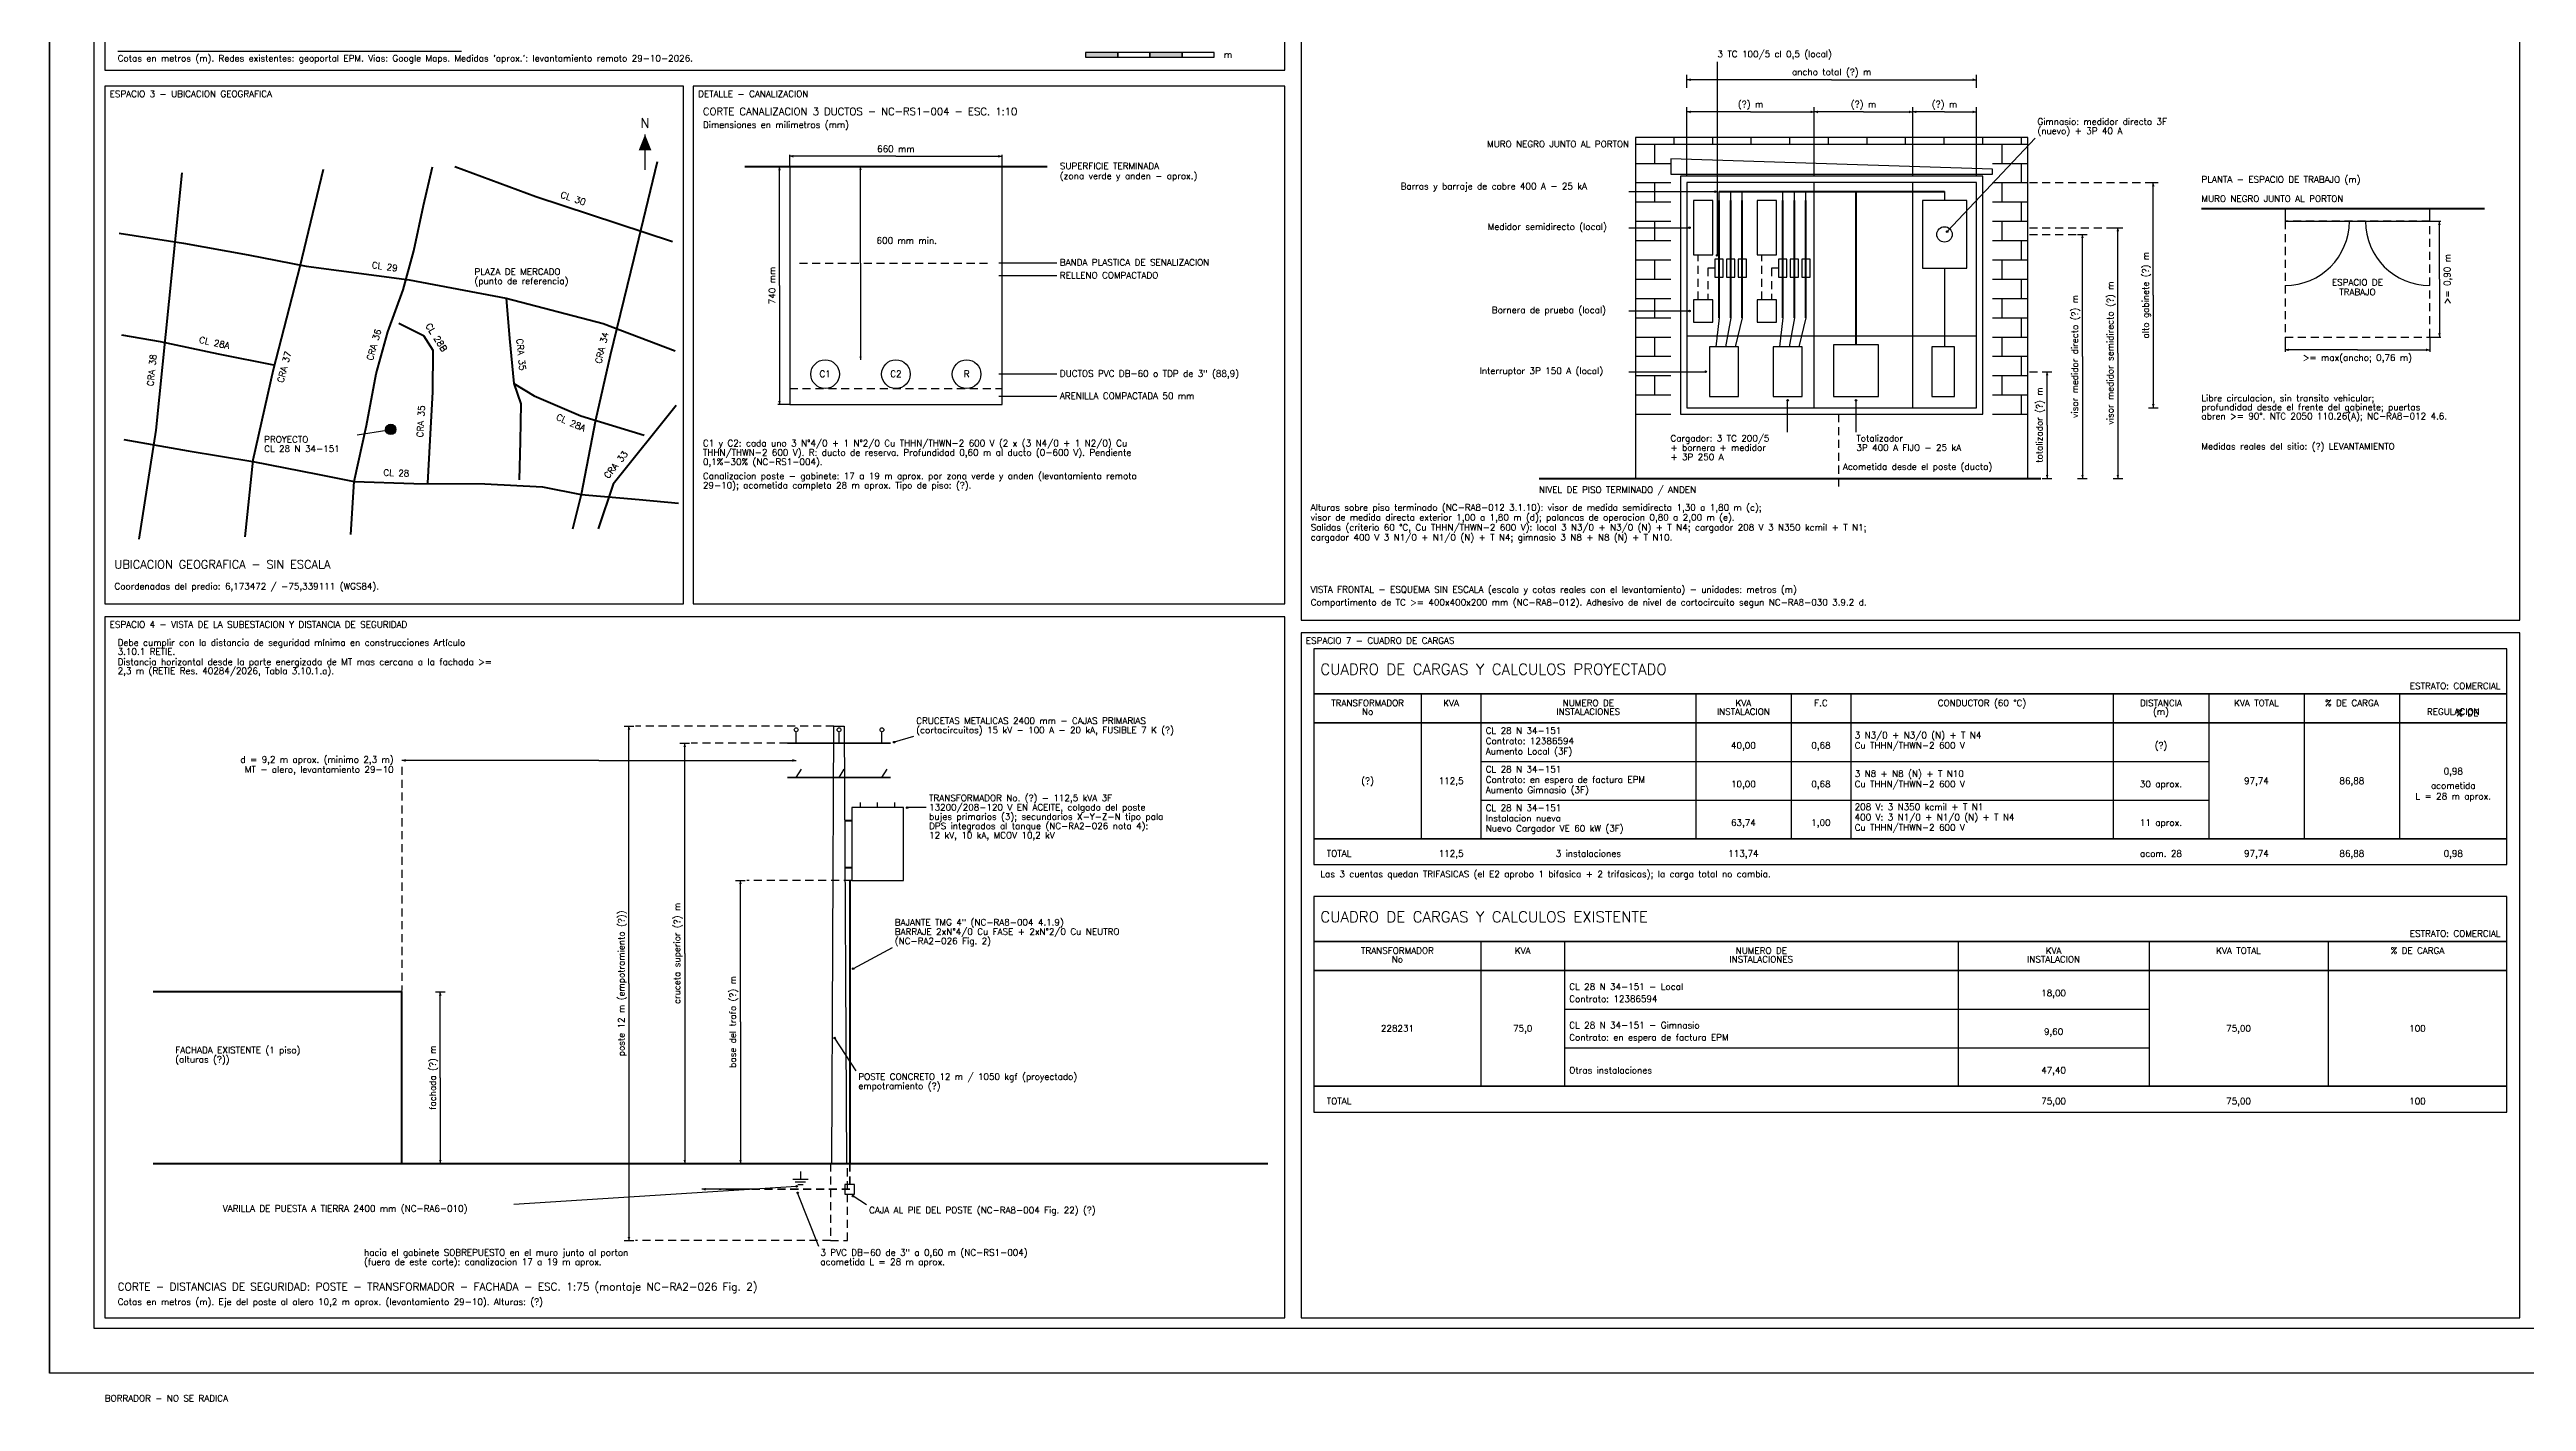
# Paper-space layout 'PLANO 01 DE 01' of a CAD drawing. Header units: millimetres. Extents: x 8 to 1180, y 4 to 828.
# Drawn here: x 8 to 778, y 4 to 424 of the extents above; entities that cross this region are included whole.
import ezdxf
from ezdxf.enums import TextEntityAlignment as Align

# ---------------------------------------------------------------- set-up
doc = ezdxf.new("R2010")
doc.units = ezdxf.units.MM
doc.linetypes.add('TRAZOS', pattern=[4, 2.5, -1.5])
doc.styles.add('E2', font='romans.shx')

psp = doc.layouts.new('PLANO 01 DE 01')

# ---------------------------------------------------------------- hatches: boundary and pattern name
for color, points in [(7, [(330, 422), (340, 422), (340, 423.5), (330, 423.5)]), (7, [(350, 422), (360, 422), (360, 423.5), (350, 423.5)]), (8, [(517, 415), (518.13, 414.59), (518.13, 415.41)]), (8, [(607, 415), (605.87, 415.41), (605.87, 414.59)]), (8, [(517, 405), (518.13, 404.59), (518.13, 405.41)]), (8, [(556.6, 405), (555.47, 405.41), (555.47, 404.59)]), (8, [(556.6, 405), (557.73, 404.59), (557.73, 405.41)]), (8, [(587.2, 405), (586.07, 405.41), (586.07, 404.59)]), (8, [(587.2, 405), (588.33, 404.59), (588.33, 405.41)]), (8, [(607, 405), (605.87, 405.41), (605.87, 404.59)]), (7, [(193, 398), (191, 393), (195, 393)]), (7, [(234.8, 388), (234.39, 386.87), (235.21, 386.87)]), (7, [(238, 391.2), (239.13, 390.79), (239.13, 391.61)]), (7, [(260, 388), (259.62, 386.97), (260.38, 386.97)]), (7, [(304, 391.2), (302.87, 391.61), (302.87, 390.79)]), (7, [(662, 383), (661.59, 381.87), (662.41, 381.87)]), (7, [(751, 371), (750.59, 369.87), (751.41, 369.87)]), (7, [(640, 366.9), (639.59, 365.77), (640.41, 365.77)]), (7, [(651, 369), (650.59, 367.87), (651.41, 367.87)]), (7, [(703, 331), (704.13, 330.59), (704.13, 331.41)]), (7, [(748, 331), (746.87, 331.41), (746.87, 330.59)]), (7, [(751, 335), (751.41, 336.13), (750.59, 336.13)]), (7, [(260, 327.89), (260.38, 328.92), (259.62, 328.92)]), (7, [(629, 324.2), (628.59, 323.07), (629.41, 323.07)]), (7, [(234.8, 314), (235.21, 315.13), (234.39, 315.13)]), (7, [(662, 313), (662.41, 314.13), (661.59, 314.13)]), (7, [(629, 291), (629.41, 292.13), (628.59, 292.13)]), (7, [(640, 291), (640.41, 292.13), (639.59, 292.13)]), (7, [(651, 291), (651.41, 292.13), (650.59, 292.13)]), (7, [(188, 214), (187.59, 212.87), (188.41, 212.87)]), (7, [(205.33, 208.67), (204.92, 207.54), (205.74, 207.54)]), (1, [(117.33, 203.33), (118.55, 202.89), (118.55, 203.78)]), (1, [(240, 203.33), (238.78, 203.78), (238.78, 202.89)]), (7, [(222.67, 166), (222.26, 164.87), (223.08, 164.87)]), (7, [(129.33, 131.33), (128.92, 130.21), (129.74, 130.21)]), (7, [(129.33, 78), (129.74, 79.13), (128.92, 79.13)]), (7, [(205.33, 78), (205.74, 79.13), (204.92, 79.13)]), (7, [(222.67, 78), (223.08, 79.13), (222.26, 79.13)]), (5, [(210.67, 70), (211.89, 69.55), (211.89, 70.45)]), (7, [(188, 54), (188.41, 55.13), (187.59, 55.13)])]:
    psp.add_hatch(color=color).paths.add_polyline_path(points)
h = psp.add_hatch(color=8)
edge = h.paths.add_edge_path()
edge.add_arc((525.8, 380.2), 0.25, 0, 360)
h = psp.add_hatch(color=8)
edge = h.paths.add_edge_path()
edge.add_arc((517.8, 369), 0.25, 0, 360)
h = psp.add_hatch(color=8)
edge = h.paths.add_edge_path()
edge.add_arc((597.92, 367.77), 0.25, 0, 360)
h = psp.add_hatch(color=8)
edge = h.paths.add_edge_path()
edge.add_arc((526.4, 360.4), 0.25, 0, 360)
h = psp.add_hatch(color=8)
edge = h.paths.add_edge_path()
edge.add_arc((517.8, 343.1), 0.25, 0, 360)
h = psp.add_hatch(color=8)
edge = h.paths.add_edge_path()
edge.add_arc((522.8, 324.2), 0.25, 0, 360)
h = psp.add_hatch(color=8)
edge = h.paths.add_edge_path()
edge.add_arc((548.3, 315.3), 0.25, 0, 360)
h = psp.add_hatch(color=8)
edge = h.paths.add_edge_path()
edge.add_arc((569.6, 315.3), 0.25, 0, 360)
h = psp.add_hatch(color=1)
edge = h.paths.add_edge_path()
edge.add_arc((113.91, 306.27), 1.6, 0, 360)
h = psp.add_hatch(color=1)
edge = h.paths.add_edge_path()
edge.add_arc((112.72, 306.07), 0.25, 0, 360)
h = psp.add_hatch(color=8)
edge = h.paths.add_edge_path()
edge.add_arc((270.48, 209.01), 0.25, 0, 360)
h = psp.add_hatch(color=8)
edge = h.paths.add_edge_path()
edge.add_arc((274.53, 188.67), 0.25, 0, 360)
h = psp.add_hatch(color=8)
edge = h.paths.add_edge_path()
edge.add_arc((257.72, 138.57), 0.25, 0, 360)
h = psp.add_hatch(color=8)
edge = h.paths.add_edge_path()
edge.add_arc((251.99, 117), 0.25, 0, 360)
h = psp.add_hatch(color=8)
edge = h.paths.add_edge_path()
edge.add_arc((240.14, 70.92), 0.25, 0, 360)
h = psp.add_hatch(color=8)
edge = h.paths.add_edge_path()
edge.add_arc((240.44, 68.88), 0.25, 0, 360)
h = psp.add_hatch(color=8)
edge = h.paths.add_edge_path()
edge.add_arc((257.67, 67.85), 0.25, 0, 360)

# ---------------------------------------------------------------- linework, layer by layer
at = {"color": 7}
for points in [[(7.81, 827.52), (7.81, 12.77), (7.81, 827.52), (1179.62, 827.52), (1179.62, 12.77), (7.81, 12.77)], [(29, 423.9), (135.93, 423.9)], [(193, 387), (193, 398)], [(238, 388), (234.32, 388)], [(234.8, 351), (234.8, 388)], [(238, 388), (238, 391.68)], [(271, 391.2), (238, 391.2)], [(238, 388), (238, 314), (304, 314), (304, 388)], [(260, 357.94), (260, 388)], [(271, 391.2), (304, 391.2)], [(304, 388), (304, 391.68)], [(660.5, 383), (663.5, 383)], [(662, 348), (662, 383)], [(748, 371), (751.45, 371)], [(751, 353), (751, 371)], [(638.5, 366.9), (641.5, 366.9)], [(640, 328.95), (640, 366.9)], [(649.5, 369), (652.5, 369)], [(651, 330), (651, 369)], [(260, 357.94), (260, 327.89)], [(234.8, 351), (234.8, 314)], [(662, 348), (662, 313)], [(751, 353), (751, 335)], [(703, 335), (703, 330.4)], [(748, 335), (748, 330.4)], [(748, 335), (751.45, 335)], [(627.5, 324.2), (630.5, 324.2)], [(629, 307.6), (629, 324.2)], [(640, 328.95), (640, 291)], [(651, 330), (651, 291)], [(725.5, 331), (703, 331)], [(725.5, 331), (748, 331)], [(238, 314), (234.32, 314)], [(660.5, 313), (663.5, 313)], [(629, 307.6), (629, 291)], [(627.5, 291), (630.5, 291)], [(638.5, 291), (641.5, 291)], [(649.5, 291), (652.5, 291)], [(434.39, 224), (434.39, 215)], [(452.94, 224), (452.94, 215)], [(519.72, 224), (519.72, 215)], [(549.4, 224), (549.4, 215)], [(567.95, 224), (567.95, 215)], [(649.57, 224), (649.57, 215)], [(679.25, 224), (679.25, 215)], [(708.93, 224), (708.93, 215)], [(738.61, 224), (738.61, 215)], [(186.5, 214), (189.5, 214)], [(188, 134), (188, 214)], [(203.83, 208.67), (206.83, 208.67)], [(205.33, 143.33), (205.33, 208.67)], [(240, 208.67), (240, 212.17)], [(251.07, 78), (251.73, 214), (254.93, 214), (255.6, 78)], [(253.33, 208.67), (253.33, 212.17)], [(266.67, 208.67), (266.67, 212.17)], [(434.39, 215), (434.39, 179)], [(452.94, 215), (452.94, 179)], [(519.72, 215), (519.72, 179)], [(549.4, 215), (549.4, 179)], [(567.95, 215), (567.95, 179)], [(649.57, 215), (649.57, 179)], [(679.25, 215), (679.25, 179)], [(708.93, 215), (708.93, 179)], [(738.61, 215), (738.61, 179)], [(452.94, 203), (679.25, 203)], [(452.94, 191), (679.25, 191)], [(221.17, 166), (224.17, 166)], [(222.67, 122), (222.67, 166)], [(452.94, 147), (452.94, 138)], [(478.91, 147), (478.91, 138)], [(601.34, 147), (601.34, 138)], [(660.7, 147), (660.7, 138)], [(716.35, 147), (716.35, 138)], [(205.33, 143.33), (205.33, 78)], [(127.83, 131.33), (130.83, 131.33)], [(129.33, 104.67), (129.33, 131.33)], [(188, 134), (188, 54)], [(452.94, 138), (452.94, 102)], [(478.91, 138), (478.91, 102)], [(601.34, 138), (601.34, 102)], [(660.7, 138), (660.7, 102)], [(716.35, 138), (716.35, 102)], [(478.91, 126), (660.7, 126)], [(222.67, 122), (222.67, 78)], [(478.91, 114), (660.7, 114)], [(129.33, 104.67), (129.33, 78)], [(127.83, 78), (130.83, 78)], [(203.83, 78), (206.83, 78)], [(221.17, 78), (224.17, 78)], [(238.93, 73.1), (243.73, 73.1)], [(239.73, 72.3), (242.93, 72.3)], [(240.53, 71.5), (242.13, 71.5)], [(241.33, 75.5), (241.33, 73.1)], [(186.5, 54), (189.5, 54)]]:
    psp.add_lwpolyline(points, dxfattribs=at)
for points in [[(21.72, 816.19), (1165.71, 816.19), (1165.71, 26.66), (21.72, 26.66)], [(25, 418), (392, 418), (392, 812), (25, 812)], [(397, 247), (776, 247), (776, 454), (397, 454)], [(330, 422), (340, 422), (340, 423.5), (330, 423.5)], [(340, 422), (350, 422), (350, 423.5), (340, 423.5)], [(350, 422), (360, 422), (360, 423.5), (350, 423.5)], [(360, 422), (370, 422), (370, 423.5), (360, 423.5)], [(25, 252), (205, 252), (205, 413), (25, 413)], [(208, 252), (392, 252), (392, 413), (208, 413)], [(25, 30), (392, 30), (392, 248), (25, 248)], [(397, 30), (776, 30), (776, 243), (397, 243)], [(401, 224), (772, 224), (772, 238), (401, 238)], [(401, 215), (772, 215), (772, 224), (401, 224)], [(401, 179), (772, 179), (772, 215), (401, 215)], [(401, 171), (772, 171), (772, 179), (401, 179)], [(401, 147), (772, 147), (772, 161), (401, 161)], [(401, 138), (772, 138), (772, 147), (401, 147)], [(401, 102), (772, 102), (772, 138), (401, 138)], [(401, 94), (772, 94), (772, 102), (401, 102)]]:
    psp.add_lwpolyline(points, close=True, dxfattribs=at)
at = {"color": 8}
for points in [[(517, 412.5), (517, 416.5)], [(526.4, 420.6), (526.4, 360.4)], [(607, 412.5), (607, 416.5)], [(562, 415), (517, 415)], [(562, 415), (607, 415)], [(517, 385), (517, 406.5)], [(536.8, 405), (517, 405)], [(536.8, 405), (556.6, 405)], [(556.6, 385), (556.6, 406.5)], [(571.9, 405), (556.6, 405)], [(571.9, 405), (587.2, 405)], [(587.2, 385), (587.2, 406.5)], [(597.1, 405), (587.2, 405)], [(597.1, 405), (607, 405)], [(607, 385), (607, 406.5)], [(501, 395), (623, 395)], [(507, 389), (507, 395)], [(513, 395), (513, 397)], [(525, 395), (525, 397)], [(537, 395), (537, 397)], [(549, 395), (549, 397)], [(561, 395), (561, 397)], [(573, 395), (573, 397)], [(585, 395), (585, 397)], [(597, 395), (597, 397)], [(625.29, 396.86), (597.92, 367.77)], [(609, 395), (609, 397)], [(615, 389), (615, 395)], [(621, 395), (621, 397)], [(501, 389), (512, 389)], [(612, 389), (623, 389)], [(621, 383), (621, 389)], [(498.9, 380.2), (525.8, 380.2)], [(501, 383), (512, 383)], [(507, 377), (507, 383)], [(612, 383), (623, 383)], [(615, 377), (615, 383)], [(501, 377), (512, 377)], [(501, 371), (512, 371)], [(507, 365), (507, 371)], [(612, 377), (623, 377)], [(612, 371), (623, 371)], [(615, 365), (615, 371)], [(621, 371), (621, 377)], [(498.9, 369), (517.8, 369)], [(501, 365), (512, 365)], [(612, 365), (623, 365)], [(621, 359), (621, 365)], [(321, 358), (303, 358)], [(501, 359), (512, 359)], [(507, 353), (507, 359)], [(612, 359), (623, 359)], [(615, 353), (615, 359)], [(321, 354), (303, 354)], [(501, 353), (512, 353)], [(501, 347), (512, 347)], [(507, 341), (507, 347)], [(612, 353), (623, 353)], [(612, 347), (623, 347)], [(615, 341), (615, 347)], [(621, 347), (621, 353)], [(498.9, 343.1), (517.8, 343.1)], [(501, 341), (512, 341)], [(612, 341), (623, 341)], [(621, 335), (621, 341)], [(501, 335), (512, 335)], [(507, 329), (507, 335)], [(612, 335), (623, 335)], [(615, 329), (615, 335)], [(498.9, 324.2), (522.8, 324.2)], [(501, 329), (512, 329)], [(612, 329), (623, 329)], [(621, 323), (621, 329)], [(321, 323.44), (303, 323.44)], [(321, 316.5), (303, 316.5)], [(501, 323), (512, 323)], [(501, 317), (512, 317)], [(507, 317), (507, 323)], [(612, 323), (623, 323)], [(612, 317), (623, 317)], [(615, 317), (615, 323)], [(621, 311), (621, 317)], [(501, 311), (512, 311)], [(548.3, 305.4), (548.3, 315.3)], [(569.6, 305.4), (569.6, 315.3)], [(612, 311), (623, 311)], [(276.46, 210.79), (270.48, 209.01)], [(280.43, 188.67), (274.53, 188.67)], [(269.84, 145.11), (257.72, 138.57)], [(258.7, 106.8), (251.99, 117)], [(152.23, 65.34), (240.14, 70.92)], [(247, 52.19), (240.44, 68.88)], [(261.86, 65.13), (257.67, 67.85)]]:
    psp.add_lwpolyline(points, dxfattribs=at)
for points in [[(501, 291), (623, 291), (623, 397), (501, 397)], [(512, 385.6), (612, 385.6), (612, 387.2), (512, 390.4)]]:
    psp.add_lwpolyline(points, close=True, dxfattribs=at)
at = {"color": 8, "lineweight": 50}
for points in [[(48.97, 386.1), (44.9, 346.04), (40.83, 305.98), (35.62, 272.09)], [(92.91, 387.12), (85.61, 356.97), (77.36, 324.81), (71.02, 296.69), (68.58, 272.85)], [(101.53, 273.62), (102.55, 290.03), (106.34, 307.5), (109.37, 323.55), (113.06, 336.63), (117.75, 349.72), (121.07, 361.79), (124.14, 375.85), (126.86, 387.9)], [(133.85, 388.06), (159.05, 378.65), (201.53, 364.65)], [(196.76, 389.52), (189.46, 359.38), (182.17, 329.23), (177.64, 309.15), (173.18, 286.06), (170.43, 275.21)], [(29.43, 367.26), (49.48, 364.13), (69.54, 360.6), (87.61, 357.02), (119.68, 352.77), (149.78, 347.07), (179.94, 339.17), (202.32, 330.7)], [(149.78, 347.07), (150.87, 334.5), (152.2, 320.55)], [(116.39, 339.3), (124.08, 335.48), (126.98, 330.95)], [(30.15, 335.71), (42.19, 333.59), (60.26, 329.81), (77.93, 326.22)], [(126.98, 330.95), (126.88, 317.96), (126.03, 302.96), (125.34, 289.55)], [(152.2, 320.55), (158.48, 316.7), (173.01, 310.44), (192.73, 304.5)], [(152.2, 320.55), (154.34, 314.2), (154.21, 302.61), (153.89, 290.61)], [(202.71, 313.72), (183.09, 289.29), (178.42, 275.4)], [(30.91, 303.16), (50.97, 299.62), (71.03, 296.29), (91.1, 292.36), (102.55, 290.03), (121.14, 289.46), (143.13, 289.37), (161.13, 288.38), (173.18, 286.06), (191.2, 284.48), (203.41, 283.37)]]:
    psp.add_lwpolyline(points, dxfattribs=at)
at = {"color": 7, "lineweight": 50}
for points in [[(224, 388), (318, 388)], [(471, 291), (627, 291)], [(117.33, 78), (117.33, 131.33), (40, 131.33)], [(40, 78), (386.67, 78)]]:
    psp.add_lwpolyline(points, dxfattribs=at)
at = {"color": 5}
for points in [[(515, 311), (609, 311), (609, 385), (515, 385)], [(517, 313), (607, 313), (607, 383), (517, 383)], [(519, 360.6), (525, 360.6), (525, 377.4), (519, 377.4)], [(538.8, 360.6), (544.8, 360.6), (544.8, 377.4), (538.8, 377.4)], [(590.2, 356.4), (604, 356.4), (604, 377.4), (590.2, 377.4)], [(703, 371), (748, 371), (748, 375), (703, 375)], [(525.7, 353.6), (528.3, 353.6), (528.3, 359.2), (525.7, 359.2)], [(529.3, 353.6), (531.9, 353.6), (531.9, 359.2), (529.3, 359.2)], [(532.9, 353.6), (535.5, 353.6), (535.5, 359.2), (532.9, 359.2)], [(545.5, 353.6), (548.1, 353.6), (548.1, 359.2), (545.5, 359.2)], [(549.1, 353.6), (551.7, 353.6), (551.7, 359.2), (549.1, 359.2)], [(552.7, 353.6), (555.3, 353.6), (555.3, 359.2), (552.7, 359.2)], [(519, 339.6), (525, 339.6), (525, 346.6), (519, 346.6)], [(538.8, 339.6), (544.8, 339.6), (544.8, 346.6), (538.8, 346.6)], [(524, 316.5), (533, 316.5), (533, 331.9), (524, 331.9)], [(543.8, 316.5), (552.8, 316.5), (552.8, 331.9), (543.8, 331.9)], [(562.6, 316.5), (576.6, 316.5), (576.6, 332.6), (562.6, 332.6)], [(593.2, 316.5), (600.2, 316.5), (600.2, 331.9), (593.2, 331.9)], [(257.33, 166), (273.33, 166), (273.33, 188.67), (257.33, 188.67)], [(255.17, 68.5), (258.17, 68.5), (258.17, 71.5), (255.17, 71.5)]]:
    psp.add_lwpolyline(points, close=True, dxfattribs=at)
for points in [[(527, 377.4), (527, 380.2)], [(530.6, 377.4), (530.6, 380.2)], [(534.2, 377.4), (534.2, 380.2)], [(546.8, 377.4), (546.8, 380.2)], [(550.4, 377.4), (550.4, 380.2)], [(554, 377.4), (554, 380.2)], [(556.6, 313), (556.6, 383)], [(587.2, 313), (587.2, 383)], [(597.1, 380.2), (597.1, 377.4)], [(597.1, 356.4), (597.1, 331.9)], [(527, 341), (526, 331.9)], [(530.6, 341), (529, 331.9)], [(534.2, 341), (532, 331.9)], [(546.8, 341), (545.8, 331.9)], [(550.4, 341), (548.8, 331.9)], [(554, 341), (551.8, 331.9)], [(517, 335.4), (607, 335.4)], [(260, 188.67), (260, 190.27)], [(265.33, 188.67), (265.33, 190.27)], [(270.67, 188.67), (270.67, 190.27)], [(226.67, 70), (210.67, 70)]]:
    psp.add_lwpolyline(points, dxfattribs=at)
at = {"color": 5, "lineweight": 50}
for points in [[(527, 380.2), (597.1, 380.2)], [(569.6, 332.6), (569.6, 380.2)], [(527, 341), (527, 377.4)], [(530.6, 341), (530.6, 377.4)], [(534.2, 341), (534.2, 377.4)], [(546.8, 341), (546.8, 377.4)], [(550.4, 341), (550.4, 377.4)], [(554, 341), (554, 377.4)], [(255.07, 184.67), (257.33, 184.67)], [(255.07, 170), (257.33, 170)], [(256.67, 166), (256.67, 78)]]:
    psp.add_lwpolyline(points, dxfattribs=at)
at = {"color": 8, "linetype": 'TRAZOS'}
for points in [[(623.5, 383), (663.5, 383)], [(623.5, 369), (652.5, 369)], [(623.5, 366.9), (641.5, 366.9)], [(623.5, 324.2), (630.5, 324.2)], [(251.73, 214), (190, 214)], [(237.33, 208.67), (207.33, 208.67)], [(257.33, 166), (224.67, 166)], [(250.67, 54), (190, 54)]]:
    psp.add_lwpolyline(points, dxfattribs=at)
at = {"color": 7, "lineweight": 70}
psp.add_lwpolyline([(677, 375), (765, 375)], dxfattribs=at)
at = {"color": 6, "linetype": 'TRAZOS'}
psp.add_lwpolyline([(703, 335), (748, 335), (748, 371), (703, 371)], close=True, dxfattribs=at)
at = {"color": 1, "linetype": 'TRAZOS'}
for points in [[(241, 358), (301, 358)], [(117.33, 201.33), (117.33, 131.83)]]:
    psp.add_lwpolyline(points, dxfattribs=at)
at = {"color": 5, "linetype": 'TRAZOS'}
for points in [[(520.5, 346.6), (520.5, 360.6)], [(525.7, 356.4), (523.5, 356.4), (523.5, 346.6)], [(540.3, 346.6), (540.3, 360.6)], [(545.5, 356.4), (543.3, 356.4), (543.3, 346.6)], [(564.1, 311), (564.1, 287)]]:
    psp.add_lwpolyline(points, dxfattribs=at)
at = {"color": 7, "linetype": 'TRAZOS'}
for points in [[(238, 319), (304, 319)], [(250.67, 78), (250.67, 54), (256, 54), (256, 78)]]:
    psp.add_lwpolyline(points, dxfattribs=at)
at = {"color": 1}
for points in [[(103.52, 304.56), (112.72, 306.07)], [(178.67, 203.33), (117.33, 203.33)], [(178.67, 203.33), (240, 203.33)], [(240, 198), (241.6, 200.6)], [(253.33, 198), (254.93, 200.6)], [(266.67, 198), (268.27, 200.6)]]:
    psp.add_lwpolyline(points, dxfattribs=at)
at = {"color": 7, "lineweight": 35}
for points in [[(237.33, 208.67), (269.33, 208.67)], [(237.33, 198), (269.33, 198)]]:
    psp.add_lwpolyline(points, dxfattribs=at)
at = {"color": 5, "linetype": 'TRAZOS', "lineweight": 35}
psp.add_lwpolyline([(256.67, 78), (256.67, 70), (216, 70)], dxfattribs=at)
at = {"color": 8}
for centre in [(525.8, 380.2), (517.8, 369), (597.92, 367.77), (526.4, 360.4), (517.8, 343.1), (522.8, 324.2), (548.3, 315.3), (569.6, 315.3), (270.48, 209.01), (274.53, 188.67), (257.72, 138.57), (251.99, 117), (240.14, 70.92), (240.44, 68.88), (257.67, 67.85)]:
    psp.add_circle(centre, 0.25, dxfattribs=at)
at = {"color": 5}
psp.add_circle((597.1, 366.9), 2.4, dxfattribs=at)
at = {"color": 7}
for centre, radius in [((249, 323.44), 4.45), ((271, 323.44), 4.45), ((293, 323.44), 4.45), ((240, 212.87), 0.6), ((253.33, 212.87), 0.6), ((266.67, 212.87), 0.6)]:
    psp.add_circle(centre, radius, dxfattribs=at)
at = {"color": 1}
for centre, radius in [((113.91, 306.27), 1.6), ((112.72, 306.07), 0.25)]:
    psp.add_circle(centre, radius, dxfattribs=at)
at = {"color": 5}
for centre, start, end in [((703, 371), 270, 360), ((748, 371), 180, 270)]:
    psp.add_arc(centre, 20, start, end, dxfattribs=at)

# ---------------------------------------------------------------- texts
at = {"color": 7, "style": 'E2'}
for s, height, p in [('3 TC 100/5 cl 0,5 (local)', 2, (526.5, 422)), ("Cotas en metros (m). Redes existentes: geoportal EPM. Vias: Google Maps. Medidas 'aprox.': levantamiento remoto 29-10-2026.", 2, (29, 420.68)), ('m', 2, (373, 421.8)), ('CORTE CANALIZACION 3 DUCTOS - NC-RS1-004 - ESC. 1:10', 2.3, (211, 404)), ('Dimensiones en milimetros (mm)', 2, (211, 400)), ('Gimnasio: medidor directo 3F', 2, (626, 401)), ('(nuevo) + 3P 40 A', 2, (626, 398.1)), ('SUPERFICIE TERMINADA', 2, (322, 387.2)), ('(zona verde y anden - aprox.)', 2, (322, 384.1)), ('PLANTA - ESPACIO DE TRABAJO (m)', 2, (677, 383)), ('Barras y barraje de cobre 400 A - 25 kA', 2, (427.96, 380.9)), ('MURO NEGRO JUNTO AL PORTON', 2, (677, 377)), ('Medidor semidirecto (local)', 2, (455.06, 368.3)), ('600 mm min.', 2, (265, 364)), ('PLAZA DE MERCADO', 2, (139.95, 354.32)), ('BANDA PLASTICA DE SENALIZACION', 2, (322, 357.2)), ('RELLENO COMPACTADO', 2, (322, 353.2)), ('(punto de referencia)', 2, (139.95, 351.42)), ('Bornera de prueba (local)', 2, (456.33, 342.4)), ('DUCTOS PVC DB-60 o TDP de 3" (88,9)', 2, (322, 322.64)), ('Interruptor 3P 150 A (local)', 2, (452.54, 323.5)), ('ARENILLA COMPACTADA 50 mm', 2, (322, 315.7)), ('Libre circulacion, sin transito vehicular;', 2, (677, 315)), ('abren >= 90°. NTC 2050 110.26(A); NC-RA8-012 4.6.', 2, (677, 309.4)), ('profundidad desde el frente del gabinete; puertas', 2, (677, 312.2)), ('THHN/THWN-2 600 V). R: ducto de reserva. Profundidad 0,60 m al ducto (0-600 V). Pendiente', 2, (211, 298.1)), ('C1 y C2: cada uno 3 N°4/0 + 1 N°2/0 Cu THHN/THWN-2 600 V (2 x (3 N4/0 + 1 N2/0) Cu', 2, (211, 301)), ('Cargador: 3 TC 200/5', 2, (511.87, 302.5)), ('+ bornera + medidor', 2, (511.87, 299.6)), ('Totalizador', 2, (569.7, 302.5)), ('3P 400 A FIJO - 25 kA', 2, (569.7, 299.6)), ('0,1%-30% (NC-RS1-004).', 2, (211, 295.2)), ('Canalizacion poste - gabinete: 17 a 19 m aprox. por zona verde y anden (levantamiento remoto', 2, (211, 290.8)), ('+ 3P 250 A', 2, (511.87, 296.7)), ('Acometida desde el poste (ducto)', 2, (565.5, 293.7)), ('29-10); acometida completa 28 m aprox. Tipo de piso: (?).', 2, (211, 287.9)), ('NIVEL DE PISO TERMINADO / ANDEN', 2, (471, 286.5)), ('Alturas sobre piso terminado (NC-RA8-012 3.1.10): visor de medida semidirecta 1,30 a 1,80 m (c);', 2, (400, 281)), ('visor de medida directa exterior 1,00 a 1,80 m (d); palancas de operacion 0,80 a 2,00 m (e).', 2, (400, 277.9)), ('Salidas (criterio 60 °C, Cu THHN/THWN-2 600 V): local 3 N3/0 + N3/0 (N) + T N4; cargador 208 V 3 N350 kcmil + T N1;', 2, (400, 274.8)), ('cargador 400 V 3 N1/0 + N1/0 (N) + T N4; gimnasio 3 N8 + N8 (N) + T N10.', 2, (400, 271.7)), ('UBICACION GEOGRAFICA - SIN ESCALA', 2.6, (28, 263)), ('Coordenadas del predio: 6,173472 / -75,339111 (WGS84).', 2, (28, 256.5)), ('VISTA FRONTAL - ESQUEMA SIN ESCALA (escala y cotas reales con el levantamiento) - unidades: metros (m)', 2, (400, 255.5)), ('Compartimento de TC >= 400x400x200 mm (NC-RA8-012). Adhesivo de nivel de cortocircuito segun NC-RA8-030 3.9.2 d.', 2, (400, 251.5)), ('2,3 m (RETIE Res. 40284/2026, Tabla 3.10.1.a).', 2, (29, 230.2)), ('Distancia horizontal desde la parte energizada de MT mas cercana a la fachada >=', 2, (29, 233)), ('CUADRO DE CARGAS Y CALCULOS PROYECTADO', 3.4, (403, 230)), ('CRUCETAS METALICAS 2400 mm - CAJAS PRIMARIAS', 2, (277.33, 214.67)), ('% DE', 2, (756.3, 217.1)), ('(cortacircuitos) 15 kV - 100 A - 20 kA, FUSIBLE 7 K (?)', 2, (277.33, 211.77)), ('CL 28 N 34-151', 2, (454.44, 211.6)), ('Contrato: 12386594', 2, (454.44, 208.4)), ('3 N3/0 + N3/0 (N) + T N4', 2, (569.15, 210.2)), ('Cu THHN/THWN-2 600 V', 2, (569.15, 207)), ('Aumento Local (3F)', 2, (454.44, 205.2)), ('CL 28 N 34-151', 2, (454.44, 199.6)), ('3 N8 + N8 (N) + T N10', 2, (569.15, 198.2)), ('Aumento Gimnasio (3F)', 2, (454.44, 193.2)), ('Contrato: en espera de factura EPM', 2, (454.44, 196.4)), ('Cu THHN/THWN-2 600 V', 2, (569.15, 195)), ('CL 28 N 34-151', 2, (454.44, 187.6)), ('Instalacion nueva', 2, (454.44, 184.4)), ('208 V: 3 N350 kcmil + T N1', 2, (569.15, 187.9)), ('400 V: 3 N1/0 + N1/0 (N) + T N4', 2, (569.15, 184.7)), ('Nuevo Cargador VE 60 kW (3F)', 2, (454.44, 181.2)), ('Cu THHN/THWN-2 600 V', 2, (569.15, 181.5)), ('TOTAL', 2, (405, 173.4)), ('Las 3 cuentas quedan TRIFASICAS (el E2 aprobo 1 bifasica + 2 trifasicas); la carga total no cambia.', 2, (403, 167)), ('CUADRO DE CARGAS Y CALCULOS EXISTENTE', 3.4, (403, 153)), ('CL 28 N 34-151 - Local', 2, (480.41, 132)), ('Contrato: 12386594', 2, (480.41, 128.2)), ('CL 28 N 34-151 - Gimnasio', 2, (480.41, 120)), ('Contrato: en espera de factura EPM', 2, (480.41, 116.2)), ('Otras instalaciones', 2, (480.41, 106)), ('empotramiento (?)', 2, (259.33, 101.1)), ('POSTE CONCRETO 12 m / 1050 kgf (proyectado)', 2, (259.33, 104)), ('TOTAL', 2, (405, 96.4)), ('VARILLA DE PUESTA A TIERRA 2400 mm (NC-RA6-010)', 2, (61.67, 63)), ('CORTE - DISTANCIAS DE SEGURIDAD: POSTE - TRANSFORMADOR - FACHADA - ESC. 1:75 (montaje NC-RA2-026 Fig. 2)', 2.4, (29, 38.5))]:
    psp.add_text(s, height=height, dxfattribs=at).set_placement(p)
for s, height, p in [('ancho total (?) m', 2, (562, 416.4)), ('(?) m', 2, (536.8, 406.4)), ('(?) m', 2, (571.9, 406.4)), ('(?) m', 2, (597.1, 406.4)), ('N', 3, (193, 400)), ('660 mm', 2, (271, 392.5)), ('C1', 2, (249, 322.55)), ('C2', 2, (271, 322.55)), ('R', 2, (293, 322.55)), ('>= max(ancho; 0,76 m)', 2, (725.5, 327.6)), ('TRANSFORMADOR', 2, (417.69, 220.2)), ('No', 2, (417.69, 217.5)), ('KVA', 2, (443.66, 220.2)), ('INSTALACIONES', 2, (486.33, 217.5)), ('NUMERO DE', 2, (486.33, 220.2)), ('INSTALACION', 2, (534.56, 217.5)), ('KVA', 2, (534.56, 220.2)), ('F.C', 2, (558.67, 220.2)), ('CONDUCTOR (60 °C)', 2, (608.76, 220.2)), ('DISTANCIA', 2, (664.41, 220.2)), ('(m)', 2, (664.41, 217.5)), ('KVA TOTAL', 2, (694.09, 220.2)), ('% DE CARGA', 2, (723.77, 220.2)), ('REGULACION', 2, (755.3, 217.5)), ('40,00', 2, (534.56, 207)), ('0,68', 2, (558.67, 207)), ('10,00', 2, (534.56, 195)), ('0,68', 2, (558.67, 195)), ('30 aprox.', 2, (664.41, 195)), ('63,74', 2, (534.56, 183)), ('1,00', 2, (558.67, 183)), ('11 aprox.', 2, (664.41, 183)), ('112,5', 2, (443.66, 173.4)), ('3 instalaciones', 2, (486.33, 173.4)), ('113,74', 2, (534.56, 173.4)), ('acom. 28', 2, (664.41, 173.4)), ('97,74', 2, (694.09, 173.4)), ('86,88', 2, (723.77, 173.4)), ('0,98', 2, (755.3, 173.4)), ('TRANSFORMADOR', 2, (426.97, 143.2)), ('No', 2, (426.97, 140.5)), ('KVA', 2, (465.93, 143.2)), ('INSTALACIONES', 2, (540.12, 140.5)), ('NUMERO DE', 2, (540.12, 143.2)), ('INSTALACION', 2, (631.02, 140.5)), ('KVA', 2, (631.02, 143.2)), ('KVA TOTAL', 2, (688.53, 143.2)), ('% DE CARGA', 2, (744.17, 143.2)), ('18,00', 2, (631.02, 130)), ('9,60', 2, (631.02, 118)), ('47,40', 2, (631.02, 106)), ('75,00', 2, (631.02, 96.4)), ('75,00', 2, (688.53, 96.4)), ('100', 2, (744.17, 96.4))]:
    psp.add_text(s, height=height, dxfattribs=at).set_placement(p, align=Align.CENTER)
at = {"color": 8, "style": 'E2'}
for s, p in [('ESPACIO 3 - UBICACION GEOGRAFICA', (26.5, 409.6)), ('DETALLE - CANALIZACION', (209.5, 409.6)), ('ESPACIO 4 - VISTA DE LA SUBESTACION Y DISTANCIA DE SEGURIDAD', (26.5, 244.6)), ('ESPACIO 7 - CUADRO DE CARGAS', (398.5, 239.6))]:
    psp.add_text(s, height=2, dxfattribs=at).set_placement(p)
at = {"color": 7, "style": 'E2'}
for s, p in [('MURO NEGRO JUNTO AL PORTON', (499, 394)), ('ESTRATO: COMERCIAL', (770, 225.5)), ('ESTRATO: COMERCIAL', (770, 148.5))]:
    psp.add_text(s, height=2, dxfattribs=at).set_placement(p, align=Align.RIGHT)
for s, rotation, p in [('CL 30', -18.2427, (170.64, 378.1)), ('CL 29', -7.55559, (112.07, 356.9)), ('CL 28B', -57.34624, (128.14, 334.89)), ('CL 28A', -11.80896, (59.09, 333.22)), ('CRA 36', 74.22234, (108.69, 332.57)), ('CRA 35', -84.58932, (154.46, 329.56)), ('CRA 34', 76.39365, (179.56, 331.64)), ('CRA 38', 84.20005, (39.61, 324.66)), ('CRA 37', 75.61643, (80.78, 325.65)), ('CRA 35', 86.75114, (123.25, 308.76)), ('CL 28A', -23.2985, (169.97, 308.37)), ('CL 28', -1.75239, (115.66, 292.73)), ('CRA 33', 51.23886, (183.94, 295.3))]:
    psp.add_text(s, height=2, rotation=rotation, dxfattribs=at).set_placement(p, align=Align.MIDDLE_CENTER)
for s, p in [('740 mm', (233.5, 351)), ('alto gabinete (?) m', (660.6, 348)), ('>= 0,90 m', (754.4, 353)), ('visor medidor directo (?) m', (638.6, 328.95)), ('visor medidor semidirecto (?) m', (649.6, 330)), ('totalizador (?) m', (627.6, 307.6)), ('poste 12 m (empotramiento (?))', (186.6, 134)), ('cruceta superior (?) m', (203.93, 143.33)), ('base del trafo (?) m', (221.27, 122)), ('fachada (?) m', (127.93, 104.67))]:
    psp.add_text(s, height=2, rotation=90, dxfattribs=at).set_placement(p, align=Align.CENTER)
at = {"color": 6, "style": 'E2'}
for s, p in [('ESPACIO DE', (725.5, 351)), ('TRABAJO', (725.5, 348)), ('(?)', (664.41, 207))]:
    psp.add_text(s, height=2, dxfattribs=at).set_placement(p, align=Align.CENTER)
at = {"color": 1, "style": 'E2'}
for s, p in [('CL 28 N 34-151', (74.56, 299.26)), ('PROYECTO', (74.56, 302.16)), ('Debe cumplir con la distancia de seguridad mínima en construcciones Artículo', (29, 239)), ('3.10.1 RETIE.', (29, 236.2))]:
    psp.add_text(s, height=2, dxfattribs=at).set_placement(p)
at = {"color": 6, "style": 'E2'}
for s, p in [('Medidas reales del sitio: (?) LEVANTAMIENTO', (677, 300)), ('FACHADA EXISTENTE (1 piso)', (46.91, 112.26)), ('(alturas (?))', (46.91, 109.36)), ('Cotas en metros (m). Eje del poste al alero 10,2 m aprox. (levantamiento 29-10). Alturas: (?)', (29, 34)), ('BORRADOR - NO SE RADICA', (25, 4))]:
    psp.add_text(s, height=2, dxfattribs=at).set_placement(p)
at = {"color": 1, "style": 'E2'}
for s, p in [('d = 9,2 m aprox. (minimo 2,3 m)', (114.83, 202.63)), ('MT - alero, levantamiento 29-10', (114.83, 199.53))]:
    psp.add_text(s, height=2, dxfattribs=at).set_placement(p, align=Align.RIGHT)
at = {"color": 6, "style": 'E2'}
for s, p in [('0,98', (755.3, 200)), ('(?)', (417.69, 197))]:
    psp.add_text(s, height=2, dxfattribs=at).set_placement(p, align=Align.MIDDLE_CENTER)
at = {"color": 5, "style": 'E2'}
for s, p in [('TRANSFORMADOR No. (?) - 112,5 kVA 3F', (281.33, 190.67)), ('bujes primarios (3); secundarios X-Y-Z-N tipo pala', (281.33, 184.87)), ('13200/208-120 V EN ACEITE, colgado del poste', (281.33, 187.77)), ('DPS integrados al tanque (NC-RA2-026 nota 4):', (281.33, 181.97)), ('12 kV, 10 kA, MCOV 10,2 kV', (281.33, 179.07)), ('BAJANTE TMG 4" (NC-RA8-004 4.1.9)', (270.67, 152)), ('BARRAJE 2xN°4/0 Cu FASE + 2xN°2/0 Cu NEUTRO', (270.67, 149.1)), ('(NC-RA2-026 Fig. 2)', (270.67, 146.2)), ('CAJA AL PIE DEL POSTE (NC-RA8-004 Fig. 22) (?)', (262.67, 62.5)), ('hacia el gabinete SOBREPUESTO en el muro junto al porton', (105.61, 49.33)), ('(fuera de este corte): canalizacion 17 a 19 m aprox.', (105.61, 46.43)), ('3 PVC DB-60 de 3" a 0,60 m (NC-RS1-004)', (247.52, 49.33)), ('acometida L = 28 m aprox.', (247.52, 46.43))]:
    psp.add_text(s, height=2, dxfattribs=at).set_placement(p)
at = {"color": 7, "style": 'E2'}
for s, p in [('112,5', (443.66, 197)), ('97,74', (694.09, 197)), ('86,88', (723.77, 197)), ('L = 28 m aprox.', (755.3, 192.2)), ('acometida', (755.3, 195.5)), ('228231', (426.97, 120)), ('75,0', (465.93, 120)), ('75,00', (688.53, 120)), ('100', (744.17, 120))]:
    psp.add_text(s, height=2, dxfattribs=at).set_placement(p, align=Align.MIDDLE_CENTER)

doc.saveas('drawing.dxf')
